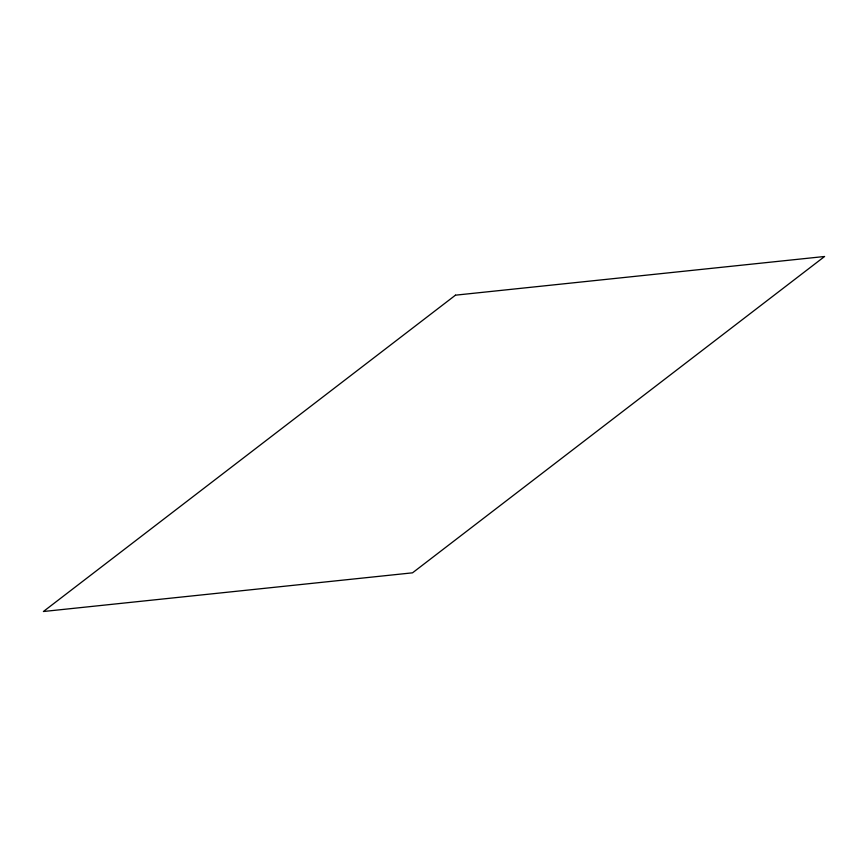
<?xml version="1.0" encoding="UTF-8"?>
<svg xmlns="http://www.w3.org/2000/svg" width="868" height="868" viewBox="0 0 868 868"><rect width="100%" height="100%" fill="white"/><g stroke="black" fill="none" stroke-linecap="round" stroke-linejoin="round"><path stroke-width="1.3" d="M455.472 295.174L43.4 611.506L412.528 572.826L824.6 256.494L455.472 295.174"/></g></svg>
